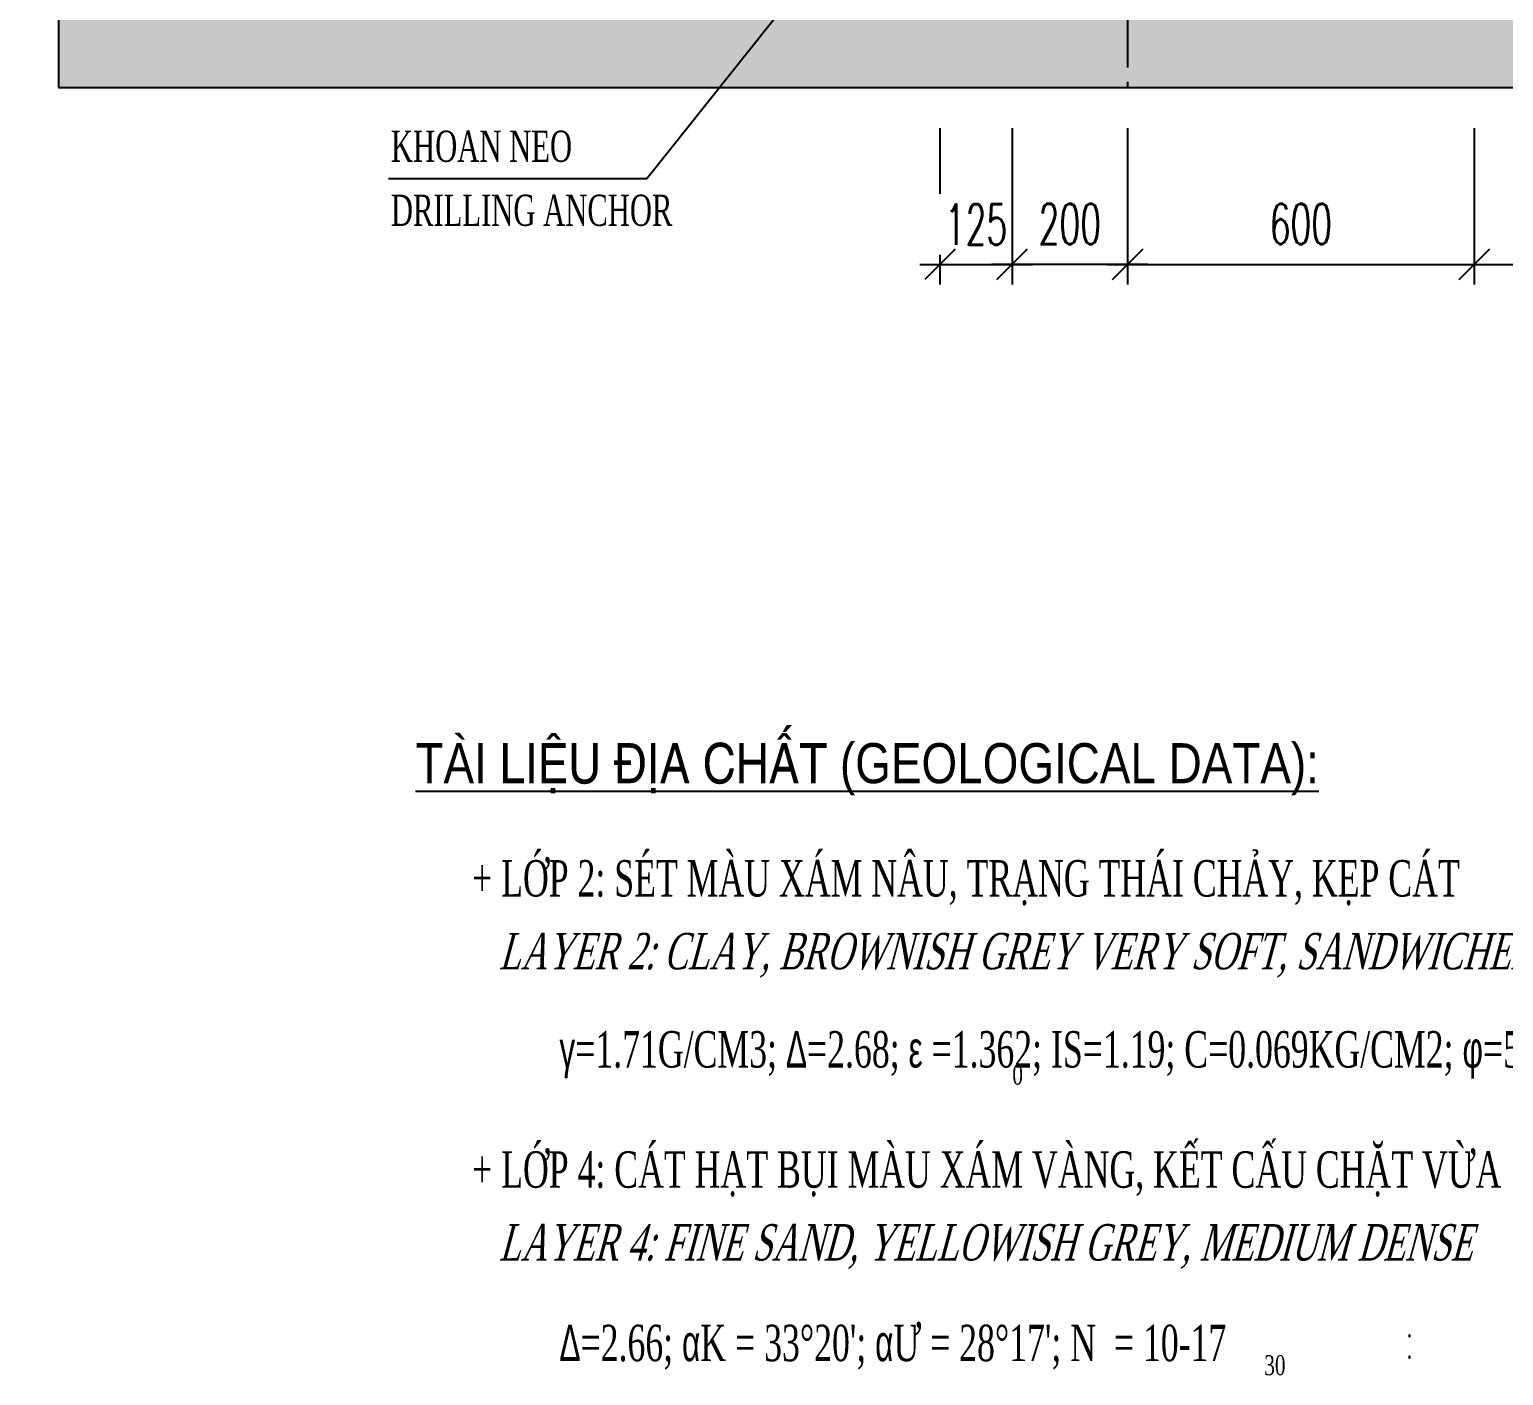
# Model space of a CAD drawing. Extents: x 9472 to 112692, y 46655 to 72187.
# Drawn here: x 53572 to 56124, y 63190 to 65519 of the extents above; entities that cross this region are included whole.
import ezdxf

# ---------------------------------------------------------------- set-up
doc = ezdxf.new("R2010")
doc.units = 0
doc.header["$LTSCALE"] = 10
doc.header["$MEASUREMENT"] = 0
doc.linetypes.add('CENTER', pattern=[2, 1.25, -0.25, 0.25, -0.25])
doc.layers.get('0').update_dxf_attribs({"color": 6, "linetype": 'CONTINUOUS'})
for name, color, linetype in [('Hatch', 8, 'CONTINUOUS'), ('Hatch coc', 8, 'CONTINUOUS'), ('Kich thuoc', 2, 'CONTINUOUS'), ('Net vang', 8, 'CONTINUOUS'), ('Text', 4, 'CONTINUOUS'), ('Tim', 8, 'CENTER')]:
    doc.layers.add(name, color=color, linetype=linetype)
doc.styles.add('Kichthuoc', font='romans.shx', dxfattribs={"width": 0.6})
doc.styles.get("Standard").update_dxf_attribs({"font": 'vntimeh.shx', "width": 0.65})
doc.styles.add('Ten', font='Vharialn.ttf')
doc.dimstyles.new('Dim 350', dxfattribs={"dimscale": 350, "dimtxt": 0.2, "dimasz": 0.15, "dimexe": 0.1, "dimexo": 0.2, "dimgap": 0.1, "dimtad": 1, "dimdec": 0, "dimlfac": -1, "dimzin": 0, "dimdsep": 46, "dimtxsty": 'Kichthuoc', "dimblk": 'OBLIQUE', "dimcen": 0.1, "dimdle": 0.1, "dimclrd": 2, "dimclre": 2, "dimclrt": 4, "dimadec": 0, "dimazin": 0, "dimtfac": 1, "dimtdec": 0, "dimtix": 1, "dimtmove": 2, "dimatfit": 3, "dimfxl": 1, "dimtfill": 1, "dimtolj": 1, "dimtzin": 0, "dimarcsym": 0})
doc.dimstyles.new('Le 350', dxfattribs={"dimscale": 350, "dimtxt": 0.2, "dimasz": 0.15, "dimexe": 0.1, "dimexo": 0.2, "dimgap": 0.1, "dimtad": 1, "dimdec": 0, "dimzin": 0, "dimdsep": 46, "dimtxsty": 'Kichthuoc', "dimblk": 'ARCHTICK', "dimcen": 0, "dimdle": 0.1, "dimclrd": 2, "dimclre": 2, "dimclrt": 256, "dimadec": 0, "dimazin": 0, "dimtfac": 1, "dimtdec": 0, "dimtix": 1, "dimtmove": 2, "dimatfit": 3, "dimfxl": 1, "dimtolj": 1, "dimtzin": 0, "dimarcsym": 0})

# ---------------------------------------------------------------- blocks, each defined once
blk = doc.blocks.new('_Oblique')
at = {"color": 0, "linetype": 'ByBlock', "lineweight": -2}
blk.add_line((-0.5, -0.5), (0.5, 0.5), dxfattribs=at)
blk = doc.blocks.new('*D70')
at = {"layer": 'Kich thuoc', "color": 2, "lineweight": -2}
for p, q in [((55473.2, 65348.7), (55473.2, 65077.7)), ((56073.2, 65348.7), (56073.2, 65077.7)), ((55438.2, 65112.7), (56108.2, 65112.7))]:
    blk.add_line(p, q, dxfattribs=at)
at = {"layer": 'Kich thuoc', "color": 2, "lineweight": -2, "xscale": 52.5, "yscale": 52.5, "zscale": 52.5, "rotation": 180}
blk.add_blockref('_Oblique', (55473.2, 65112.7), dxfattribs=at)
at = {"layer": 'Kich thuoc', "color": 2, "lineweight": -2, "xscale": 52.5, "yscale": 52.5, "zscale": 52.5}
blk.add_blockref('_Oblique', (56073.2, 65112.7), dxfattribs=at)
at = {"layer": 'Kich thuoc', "color": 4, "insert": (55773.2, 65182.7), "char_height": 70, "attachment_point": 5, "style": 'Kichthuoc', "bg_fill": 3, "box_fill_scale": 1.25, "bg_fill_color": 9, "bg_fill_true_color": 13158600, "bg_fill_transparency": 623241}
blk.add_mtext('\\A1;600', dxfattribs=at)
blk = doc.blocks.new('*D71')
at = {"layer": 'Kich thuoc', "color": 2, "lineweight": -2}
for p, q in [((55148.2, 65348.7), (55148.2, 65077.7)), ((55273.2, 65348.7), (55273.2, 65077.7)), ((55113.2, 65112.7), (55308.2, 65112.7))]:
    blk.add_line(p, q, dxfattribs=at)
at = {"layer": 'Kich thuoc', "color": 4, "insert": (55210.7, 65181.8), "char_height": 70, "attachment_point": 5, "style": 'Kichthuoc', "bg_fill": 3, "box_fill_scale": 1.25, "bg_fill_color": 9, "bg_fill_true_color": 13158600, "bg_fill_transparency": 5013532}
blk.add_mtext('\\A1;125', dxfattribs=at)
at = {"layer": 'Kich thuoc', "color": 2, "lineweight": -2, "xscale": 52.5, "yscale": 52.5, "zscale": 52.5, "rotation": 180}
blk.add_blockref('_Oblique', (55148.2, 65112.7), dxfattribs=at)
at = {"layer": 'Kich thuoc', "color": 2, "lineweight": -2, "xscale": 52.5, "yscale": 52.5, "zscale": 52.5}
blk.add_blockref('_Oblique', (55273.2, 65112.7), dxfattribs=at)
blk = doc.blocks.new('*D72')
at = {"layer": 'Kich thuoc', "color": 2, "lineweight": -2}
for p, q in [((56073.2, 65348.7), (56073.2, 65077.7)), ((56673.2, 65348.7), (56673.2, 65077.7)), ((56038.2, 65112.7), (56708.2, 65112.7))]:
    blk.add_line(p, q, dxfattribs=at)
at = {"layer": 'Kich thuoc', "color": 2, "lineweight": -2, "xscale": 52.5, "yscale": 52.5, "zscale": 52.5, "rotation": 180}
blk.add_blockref('_Oblique', (56073.2, 65112.7), dxfattribs=at)
at = {"layer": 'Kich thuoc', "color": 2, "lineweight": -2, "xscale": 52.5, "yscale": 52.5, "zscale": 52.5}
blk.add_blockref('_Oblique', (56673.2, 65112.7), dxfattribs=at)
at = {"layer": 'Kich thuoc', "color": 4, "insert": (56373.2, 65182.7), "char_height": 70, "attachment_point": 5, "style": 'Kichthuoc', "bg_fill": 3, "box_fill_scale": 1.25, "bg_fill_color": 9, "bg_fill_true_color": 13158600, "bg_fill_transparency": 5599924}
blk.add_mtext('\\A1;600', dxfattribs=at)
blk = doc.blocks.new('_ArchTick')
at = {"color": 0, "linetype": 'ByBlock', "const_width": 0.15}
blk.add_lwpolyline([(-0.5, -0.5), (0.5, 0.5)], dxfattribs=at)
blk = doc.blocks.new('*D154')
at = {"layer": 'Hatch', "color": 2, "lineweight": -2}
for p, q in [((55273.2, 65348.7), (55273.2, 65077.7)), ((55473.2, 65348.7), (55473.2, 65077.7)), ((55508.2, 65112.7), (55238.2, 65112.7))]:
    blk.add_line(p, q, dxfattribs=at)
at = {"layer": 'Hatch', "color": 2, "lineweight": -2, "xscale": 52.5, "yscale": 52.5, "zscale": 52.5, "rotation": 180}
blk.add_blockref('_Oblique', (55273.2, 65112.7), dxfattribs=at)
at = {"layer": 'Hatch', "color": 2, "lineweight": -2, "xscale": 52.5, "yscale": 52.5, "zscale": 52.5}
blk.add_blockref('_Oblique', (55473.2, 65112.7), dxfattribs=at)
at = {"layer": 'Hatch', "color": 4, "insert": (55373.2, 65182.7), "char_height": 70, "attachment_point": 5, "style": 'Kichthuoc', "bg_fill": 3, "box_fill_scale": 1.25, "bg_fill_color": 9, "bg_fill_true_color": 13158600, "bg_fill_transparency": 5603552}
blk.add_mtext('\\A1;200', dxfattribs=at)

msp = doc.modelspace()

# ---------------------------------------------------------------- linework, layer by layer
at = {"layer": 'Hatch coc'}
msp.add_lwpolyline([(53621.9, 68853.4), (53621.9, 67943.7), (53671.9, 67943.7), (53571.9, 67883.7), (53621.9, 67883.7), (53621.9, 65418.7)], dxfattribs=at)
at = {"layer": 'Net vang'}
msp.add_lwpolyline([(53621.9, 65418.7), (57627.3, 65418.7), (57627.3, 65468.7), (57687.3, 65368.7), (57687.3, 65418.7), (64114, 65418.7)], dxfattribs=at)

# ---------------------------------------------------------------- texts
at = {"layer": 'Text'}
for s, height, width, p in [('khoan neo', 54, 0.65, (54197.7, 65290.2)), ('drilling anchor', 54, 0.65, (54197.7, 65179.4)), ('+ líp 2: sÐt mµu x¸m n©u, tr¹ng th¸i ch¶y, kÑp c¸t', 63, 0.65, (54338.2, 64018.7)), ('0', 34.7, 0.7, (55273.6, 63693.1)), ('+ líp 4: c¸t h¹t bôi mµu x¸m vµng, kÕt cÊu chÆt võa', 63, 0.65, (54338.2, 63514.7)), ('.', 34.7, 0.7, (55956.6, 63255.9)), ('30', 34.65, 0.7, (55709.9, 63190.2)), ('.', 34.7, 0.7, (55956.6, 63219.1))]:
    msp.add_text(s, height=height, dxfattribs=dict(at, width=width)).set_placement(p)
at = {"layer": 'Text', "style": 'Ten'}
msp.add_text('%%uTµi liÖu ®Þa chÊt (geological data):', height=69.3, dxfattribs=at).set_placement((54240.3, 64214.8))
at = {"layer": 'Text', "oblique": 15, "width": 0.65}
for s, p in [('   layer 2: clay, brownish grey very soft, sandwiched with sand', (54338.2, 63892.7)), ('   layer 4: fine sand, yellowish grey, medium dense', (54338.2, 63388.7))]:
    msp.add_text(s, height=63, dxfattribs=at).set_placement(p)
at = {"layer": 'Text', "char_height": 63, "width": 13860, "attachment_point": 7}
for s, insert in [("{\\Fgreeks.shx|c1;g}=1.71g/cm3; {\\Fgreeks.shx|c0;D}=2.68; {\\Fgreeks.shx|c1;e} =1.362; iS=1.19; C=0.069kg/cm2; {\\Fgreeks.shx|c1;f}=5°53'; n  = 1-4", (54489.4, 63703.7)), ("{\\Fgreeks|c0;D}=2.66; {\\fSymbol|b0|i0|c2|p18;a}K = 33%%D20'; {\\fSymbol|b0|i0|c2|p18;a}¦ = 28%%D17'; n  = 10-17", (54489.4, 63199.7))]:
    msp.add_mtext(s, dxfattribs=dict(at, insert=insert))

# ---------------------------------------------------------------- leaders
at = {"layer": 'Kich thuoc'}
msp.add_leader([(54987.4, 65696.1), (54640.8, 65260.6), (54193.3, 65260.6)], dimstyle='Le 350', override={"dimtad": 0, "dimclrd": 256}, dxfattribs=at)

# ---------------------------------------------------------------- next in the draw order: dimensions: what is measured, and where the dimension line sits
dim = msp.add_linear_dim(base=(55273.2, 65112.7), p1=(55148.2, 65418.7), p2=(55273.2, 65418.7), dimstyle='Dim 350', dxfattribs=at)
dim.commit()
dim.dimension.update_dxf_attribs({"geometry": '*D71', "text_midpoint": (55210.7, 65181.8), "dimtype": 160})
dim = msp.add_linear_dim(base=(56073.2, 65112.7), p1=(55473.2, 65418.7), p2=(56073.2, 65418.7), dimstyle='Dim 350', dxfattribs=at)
dim.commit()
dim.dimension.update_dxf_attribs({"geometry": '*D70', "text_midpoint": (55773.2, 65182.7)})

# ---------------------------------------------------------------- next in the draw order: linework, layer by layer
at = {"layer": 'Tim', "ltscale": 10}
msp.add_line((55473.2, 68778.4), (55473.2, 65418.7), dxfattribs=at)

# ---------------------------------------------------------------- next in the draw order: dimensions: what is measured, and where the dimension line sits
at = {"layer": 'Kich thuoc'}
dim = msp.add_linear_dim(base=(56673.2, 65112.7), p1=(56073.2, 65418.7), p2=(56673.2, 65418.7), dimstyle='Dim 350', dxfattribs=at)
dim.commit()
dim.dimension.update_dxf_attribs({"geometry": '*D72', "text_midpoint": (56373.2, 65182.7)})

# ---------------------------------------------------------------- next in the draw order: hatches: boundary and pattern name
at = {"layer": 'Hatch'}
h = msp.add_hatch(dxfattribs=at)
h.set_pattern_fill('CORK', color=256, scale=500, style=0)
h.set_pattern_definition([(0, (0, 0), (0, 62.5), []), (135, (31.25, -31.25), (-125, -125), [88.38835, -88.38835]), (135, (46.88, -31.25), (-125, -125), [88.38835, -88.38835]), (135, (62.5, -31.25), (-125, -125), [88.38835, -88.38835])])
h.paths.add_polyline_path([(63605.4, 65797.2, -0.087451), (63582.2, 65820.4, -0.087526), (63605.4, 65797.2, 0.414257), (63736.8, 65820.4, 0.520567), (63899.6, 65820.4, 0.520567), (63899.6, 65974.9, 0.304823), (63937.5, 66073), (60265.2, 66071.9), (60265.2, 65993.4), (60209.8, 65993.4, 0.07201), (60229.5, 65974.9, 0.520567), (60229.5, 65820.4, 0.414257), (60360.9, 65797.2, -0.087526), (60384.1, 65820.4, -0.087451), (60360.9, 65797.2, 0.41417), (60384.1, 65665.9, 0.520567), (60538.7, 65665.9, 0.520567), (60693.3, 65665.9, 0.520567), (60864.2, 65665.9, 0.520567), (61018.8, 65665.9, 0.520567), (61173.5, 65665.9, 0.520567), (61336.2, 65665.9, 0.520567), (61499, 65665.9, 0.520567), (61669.9, 65665.9, 0.520567), (61840.7, 65665.9, 0.520567), (61995.4, 65665.9, 0.520567), (62150, 65665.9, 0.520567), (62312.7, 65665.9, 0.520567), (62467.4, 65665.9, 0.520567), (62630.1, 65665.9, 0.520567), (62784.7, 65665.9, 0.520567), (62939.3, 65665.9, 0.520567), (63102.1, 65665.9, 0.520567), (63273, 65665.9, 0.520567), (63427.6, 65665.9, 0.520567), (63582.2, 65665.9, 0.41417)], flags=17)
h.paths.add_polyline_path([(55054, 65989.3), (55004.7, 65693.4), (54915.9, 65708.2), (54965.2, 66004.1)], flags=16)
h.paths.add_polyline_path([(54914.7, 65933), (54891.2, 65791.9), (54787.6, 65809.2), (54811.1, 65950.2)], flags=24)
h.paths.add_polyline_path([(55806.4, 65895.4), (55830, 65754.4), (55726.4, 65737.1), (55702.9, 65878.2)], flags=24)
h.paths.add_polyline_path([(59133.7, 65703.5), (59222.5, 65703.5), (59222.5, 65778.8), (59133.7, 65778.8)], flags=24)
h.paths.add_polyline_path([(55185.5, 66059.4), (55335.9, 66059.4), (55335.9, 66120.8), (55185.5, 66120.8)], flags=9)
h.paths.add_polyline_path([(55185.5, 65559.4), (55335.9, 65559.4), (55335.9, 65620.8), (55185.5, 65620.8)], flags=24)
edge = h.paths.add_edge_path()
edge.add_arc((59178.1, 65741.2), 54, 0, 360)
edge = h.paths.add_edge_path()
edge.add_arc((60438.2, 65743.1), 94.3, 145.0085, 235)
edge.add_arc((60461.4, 65720), 94.4, 215, 325)
edge.add_arc((60616, 65720), 94.4, 215, 325)
edge.add_arc((60778.8, 65725.7), 104.3, 215, 325)
edge.add_arc((60941.5, 65720), 94.4, 215, 325)
edge.add_arc((61096.1, 65720), 94.4, 215, 325)
edge.add_arc((61254.8, 65722.9), 99.3, 215, 325)
edge.add_arc((61417.6, 65722.9), 99.3, 215, 325)
edge.add_arc((61584.4, 65725.7), 104.3, 215, 325)
edge.add_arc((61755.3, 65725.7), 104.3, 215, 325)
edge.add_arc((61918.1, 65720), 94.4, 215, 325)
edge.add_arc((62072.7, 65720), 94.4, 215, 325)
edge.add_arc((62231.4, 65722.9), 99.3, 215, 325)
edge.add_arc((62390, 65720), 94.4, 215, 325)
edge.add_arc((62548.7, 65722.9), 99.3, 215, 325)
edge.add_arc((62707.4, 65720), 94.4, 215, 325)
edge.add_arc((62862, 65720), 94.4, 215, 325)
edge.add_arc((63020.7, 65722.9), 99.3, 215, 325)
edge.add_arc((63187.5, 65725.7), 104.3, 215, 325)
edge.add_arc((63350.3, 65720), 94.4, 215, 325)
edge.add_arc((63504.9, 65720), 94.4, 215, 325)
edge.add_arc((63528.1, 65743.1), 94.3, 305, 394.9915)
edge.add_arc((63659.5, 65874.5), 94.4, 234.9915, 325)
edge.add_arc((63818.2, 65877.4), 99.3, 215, 325)
edge.add_arc((63845.5, 65897.6), 94.3, 305, 415)
edge.add_arc((63845.5, 66052.1), 94.3, 305, 372.8097)
edge.add_line((63937.5, 66073), (64114, 66073.1))
edge.add_line((64114, 66073.1), (64114, 65418.7))
edge.add_line((64114, 65418.7), (57687.3, 65418.7))
edge.add_line((57687.3, 65418.7), (57687.3, 65368.7))
edge.add_line((57687.3, 65368.7), (57627.3, 65468.7))
edge.add_line((57627.3, 65468.7), (57627.3, 65418.7))
edge.add_line((57627.3, 65418.7), (53621.9, 65418.7))
edge.add_line((53621.9, 65418.7), (53621.9, 66069.9))
edge.add_line((53621.9, 66069.9), (55138.2, 66070.4))
edge.add_line((55138.2, 66070.4), (55138.2, 65570.4))
edge.add_line((55138.2, 65570.4), (55158.2, 65570.4))
edge.add_line((55158.2, 65570.4), (55158.2, 66070.4))
edge.add_line((55158.2, 66070.4), (60185.2, 66071.9))
edge.add_line((60185.2, 66071.9), (60185.2, 65993.4))
edge.add_line((60185.2, 65993.4), (60209.8, 65993.4))
edge.add_arc((60283.6, 66052.1), 94.3, 218.5249, 235)
edge.add_arc((60283.6, 65897.6), 94.3, 125, 235)
edge.add_arc((60306.8, 65874.5), 94.4, 215, 305.0085)

# ---------------------------------------------------------------- next in the draw order: dimensions: what is measured, and where the dimension line sits
dim = msp.add_linear_dim(base=(55273.2, 65112.7), p1=(55473.2, 65418.7), p2=(55273.2, 65418.7), dimstyle='Dim 350', override={"dimfxl": 0.25}, dxfattribs=at)
dim.commit()
dim.dimension.update_dxf_attribs({"geometry": '*D154', "text_midpoint": (55373.2, 65182.7)})

doc.saveas('drawing.dxf')
